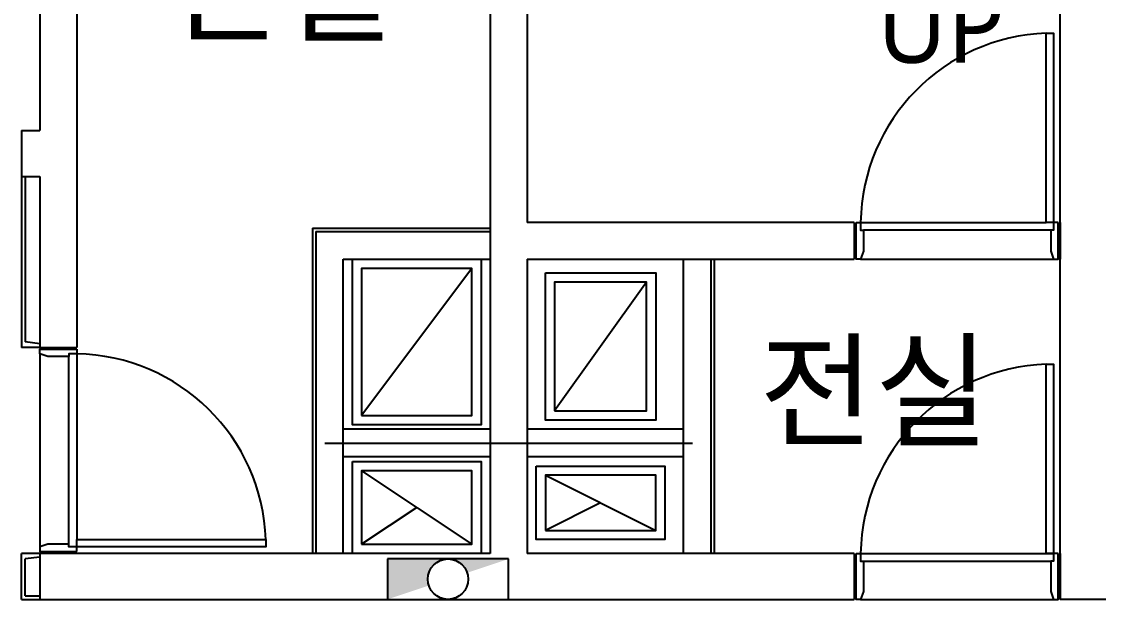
# Model space of a CAD drawing. Header units: millimetres. Extents: x -38475 to 94728, y -31127 to 90245.
# Drawn here: x 62125 to 68000, y -7855 to -4713 of the extents above; entities that cross this region are included whole.
import ezdxf
from ezdxf.enums import TextEntityAlignment as Align

# ---------------------------------------------------------------- set-up
doc = ezdxf.new("R2010")
doc.units = ezdxf.units.MM
doc.layers.add('e-plan', color=9, linetype='Continuous')
doc.styles.add('USUN', font='malgun_0.ttf')

# ---------------------------------------------------------------- blocks, each defined once
blk = doc.blocks.new('Xref-지하2층')
at = {"layer": 'e-plan', "linetype": 'Continuous'}
h = blk.add_hatch(color=256, dxfattribs=at)
edge = h.paths.add_edge_path()
edge.add_line((67639.99999993901, 4269.999999999884), (67639.99999993901, 4049.999999999884))
edge.add_line((67639.99999993901, 4049.999999999884), (67865.64483715346, 4125.214945738029))
edge.add_arc((67969.99999993901, 4159.999999999884), 110, 18.434948822920717, 198.4349488229226, ccw=False)
edge.add_line((68074.35516272458, 4194.785054261738), (68299.99999993903, 4269.999999999884))
edge.add_line((68299.99999993901, 4269.999999999884), (67639.99999993901, 4269.999999999884))
at = {"layer": 'e-plan'}
for p, q in [((65749.99999993727, 11550.00000000006), (65749.99999993727, 6599.999999739055)), ((65949.99999993725, 9149.999999999593), (65949.99999993702, 5419.999999135413)), ((68199.9999999392, 9149.999999998196), (68199.99999993952, 4300.000000000058)), ((65649.99999999837, 6599.999999998428), (65649.99999999837, 6349.999999998196)), ((65649.99999999814, 6599.999999739055), (65749.99999999814, 6599.999999739055)), ((65649.99999999837, 6349.999999998196), (65749.99999999814, 6349.999999998196)), ((65749.99999993727, 6349.999999998196), (65749.99999993725, 5419.999999135413)), ((70179.99999993898, 6100.000000000058), (68399.999999939, 6100.000000000058)), ((70179.99999993898, 6100.000000000058), (70179.99999993898, 5900.000000000058)), ((70214.99999993898, 6099.999999999884), (71224.99999993898, 6100.000000000087)), ((71249.99999993898, 6057.000000000087), (70229.99999993898, 6057.000000000087)), ((71299.99999993898, 6100.000000000087), (71299.99999993898, 5900.000000000087)), ((68399.99999993923, 5900.000000000058), (70179.99999993898, 5900.000000000058)), ((70214.99999993898, 5900.000000000087), (71264.99999993898, 5900.000000000087)), ((68099.9999998787, 5849.999999988766), (67499.9999998787, 5049.999999988766)), ((69049.99999993923, 5774.999999988766), (68549.99999993923, 5074.999999987835)), ((65750.00000002899, 5419.999999135413), (65950.00000002875, 5419.999999135413)), ((65750.0000054605, 5384.999999135413), (65750.0000054605, 4334.999999135413)), ((65907.0000054605, 4349.999999135413), (65907.0000054605, 5369.999999135413)), ((65950.0000054605, 5384.999999135413), (65950.0000054605, 4374.999999135413)), ((67499.9999998787, 4749.999999988591), (68099.9999998787, 4349.999999988591)), ((68499.99999993923, 4724.999999987835), (69099.99999993923, 4424.999999987835)), ((67799.9999998787, 4549.99999998766), (67499.9999998787, 4349.999999988591)), ((68799.99999993923, 4574.999999987835), (68499.99999993923, 4424.999999987835)), ((68199.99999993954, 4299.999999999884), (65749.99999993702, 4299.999999999942)), ((65749.99999993702, 4299.999999999593), (65749.99999993714, 4049.999999999593)), ((70179.99999993894, 4299.999999999825), (68399.99999993935, 4299.999999999884)), ((70179.99999993894, 4299.999999999825), (70179.99999993894, 4049.999999999825)), ((70214.99999993894, 4299.999999999854), (71264.99999993894, 4299.999999999854)), ((71299.99999993894, 4299.999999999854), (71299.99999993894, 4049.999999999854)), ((70229.99999993894, 4256.999999999854), (71249.99999993894, 4256.999999999854)), ((65669.99999999828, 4069.999999999884), (65749.99999997552, 4069.999999999913)), ((65649.9999999983, 4049.999999999884), (65749.9999999862, 4049.999999999884)), ((65749.99999993714, 4049.999999999942), (70179.99999993894, 4049.999999999825)), ((70214.99999993894, 4049.999999999854), (71264.99999993894, 4049.999999999854)), ((71549.999999939, 4050.000000000058), (71299.999999939, 4050.000000000058))]:
    blk.add_line(p, q, dxfattribs=at)
at = {"layer": 'e-plan', "linetype": 'Continuous'}
for p, q in [((65649.99999999837, 6349.999999998196), (65649.99999999837, 5419.999999135413)), ((65669.99999999837, 6349.999999998196), (65669.99999999837, 5449.999999135413)), ((67232.00000000068, 6067.999999956926), (68200.0000000007, 6067.999999956926)), ((67232.00000000068, 6067.999999956926), (67232.00000000023, 4299.999999956926)), ((67250.0000000004, 6049.999999956926), (68200.00000000076, 6049.999999956926)), ((67250.0000000004, 6049.999999956926), (67250.00000000012, 4299.999999956926)), ((67400.0000000004, 5899.999999956926), (68200.00000000064, 5899.999999956926)), ((67400, 4299.99999995681), (67400.0000000004, 5899.999999956926)), ((65749.99999999814, 5419.999999135413), (65649.99999999837, 5419.999999135413)), ((65749.99999999814, 5439.999999135413), (65669.99999999837, 5449.999999135413)), ((68199.99999987788, 4974.999999988766), (67400.00000000015, 4974.999999988766)), ((69249.999999939, 4974.999999988766), (68399.99999993935, 4974.999999988766)), ((67299.99999987765, 4899.999999988795), (69299.99999993847, 4899.999999988766)), ((68199.99999987788, 4824.999999988766), (67400.00000000012, 4824.999999988737)), ((69249.999999939, 4824.999999988766), (68399.99999993935, 4824.999999988766)), ((65649.9999999983, 4049.999999999884), (65649.99999999837, 4299.999999999593)), ((65749.99999999814, 4299.999999999593), (65649.99999999837, 4299.999999999593)), ((65749.99999999814, 4279.999999999593), (65669.99999999837, 4269.999999999593)), ((65669.99999999828, 4069.999999999884), (65669.99999999837, 4269.999999999593)), ((67639.99999993901, 4269.999999999884), (67639.99999993901, 4049.999999999884)), ((68299.99999993901, 4269.999999999884), (67639.99999993901, 4269.999999999884)), ((68299.99999993901, 4049.999999999884), (68299.99999993901, 4269.999999999884)), ((67639.99999993901, 4049.999999999884), (68299.99999993901, 4049.999999999884))]:
    blk.add_line(p, q, dxfattribs=at)
at = {"layer": 'e-plan'}
for points in [[(71299.999999939, 4050.000000000058), (71299.999999939, 11600.00000000006), (68399.999999939, 11600.00000000006), (68399.99999993926, 6100.000000000058)], [(68399.99999993927, 5900.000000000058), (68399.99999993935, 4300.000000000058)]]:
    blk.add_lwpolyline(points, dxfattribs=at)
for points in [[(71264.99999993898, 6100.000000000087), (71224.99999993898, 6100.000000000087), (71224.99999993898, 7129.223007904598), (71264.99999993898, 7129.223007904598)], [(70189.99999993898, 6100.000000000087), (70214.99999993898, 6100.000000000087), (70214.99999993898, 6057.000000000087), (70229.99999993898, 6057.000000000087), (70229.99999993898, 5943.000000000087), (70214.99999993898, 5900.000000000087), (70189.99999993898, 5900.000000000087)], [(71289.99999993898, 6100.000000000087), (71264.99999993898, 6100.000000000087), (71264.99999993898, 6057.000000000087), (71249.99999993898, 6057.000000000087), (71249.99999993898, 5943.000000000087), (71264.99999993898, 5900.000000000087), (71289.99999993898, 5900.000000000087)], [(67449.9999998787, 5899.999999989697), (68149.9999998787, 5899.999999989697), (68149.9999998787, 4999.999999988766), (67449.9999998787, 4999.999999988766)], [(67499.9999998787, 5049.999999988766), (68099.9999998787, 5049.999999988766), (68099.9999998787, 5849.999999988766), (67499.9999998787, 5849.999999988766)], [(68499.99999993923, 5824.999999987835), (69099.99999993923, 5824.999999987835), (69099.99999993923, 5024.999999987835), (68499.99999993923, 5024.999999987835)], [(68549.99999993923, 5074.999999987835), (69049.99999993923, 5074.999999987835), (69049.99999993923, 5774.999999988766), (68549.99999993923, 5774.999999988766)], [(65950.0000054605, 5409.999999135413), (65950.0000054605, 5384.999999135413), (65907.0000054605, 5384.999999135413), (65907.0000054605, 5369.999999135413), (65793.0000054605, 5369.999999135413), (65750.0000054605, 5384.999999135413), (65750.0000054605, 5409.999999135413)], [(71264.99999993894, 4299.999999999854), (71224.99999993894, 4299.999999999854), (71224.99999993894, 5329.223007904366), (71264.99999993894, 5329.223007904366)], [(67449.9999998787, 4799.999999988591), (68149.9999998787, 4799.999999988591), (68149.9999998787, 4299.99999998766), (67449.9999998787, 4299.99999998766)], [(68449.99999993923, 4774.999999988766), (69149.99999993923, 4774.999999988766), (69149.99999993923, 4374.999999988766), (68449.99999993923, 4374.999999988766)], [(67499.9999998787, 4349.999999988591), (68099.9999998787, 4349.999999988591), (68099.9999998787, 4749.999999988591), (67499.9999998787, 4749.999999988591)], [(68499.99999993923, 4424.999999987835), (69099.99999993923, 4424.999999987835), (69099.99999993923, 4724.999999987835), (68499.99999993923, 4724.999999987835)], [(65950.0000054605, 4309.999999135413), (65950.0000054605, 4334.999999135413), (65907.0000054605, 4334.999999135413), (65907.0000054605, 4349.999999135413), (65793.0000054605, 4349.999999135413), (65750.0000054605, 4334.999999135413), (65750.0000054605, 4309.999999135413)], [(65950.0000054605, 4334.999999135413), (65950.0000054605, 4374.999999135413), (66979.22301336502, 4374.999999135413), (66979.22301336502, 4334.999999135413)], [(70189.99999993894, 4299.999999999854), (70214.99999993894, 4299.999999999854), (70214.99999993894, 4256.999999999854), (70229.99999993894, 4256.999999999854), (70229.99999993894, 4092.999999999854), (70214.99999993894, 4049.999999999854), (70189.99999993894, 4049.999999999854)], [(71289.99999993894, 4299.999999999854), (71264.99999993894, 4299.999999999854), (71264.99999993894, 4256.999999999854), (71249.99999993894, 4256.999999999854), (71249.99999993894, 4092.999999999854), (71264.99999993894, 4049.999999999854), (71289.99999993894, 4049.999999999854)]]:
    blk.add_lwpolyline(points, close=True, dxfattribs=at)
at = {"layer": 'e-plan', "linetype": 'Continuous'}
for points in [[(69250, 5899.999999956926), (69250, 4899.999999988766)], [(69400, 5899.999999956926), (69400, 4299.999999956926)], [(69418.00000000023, 5899.999999956926), (69418.00000000023, 4299.999999956926)], [(69250, 4899.999999988766), (69250, 4299.999999956926)]]:
    blk.add_lwpolyline(points, dxfattribs=at)
blk.add_circle((67969.99999993901, 4159.999999999884), 110, dxfattribs=at)
at = {"layer": 'e-plan'}
for centre, start, end in [((71262.23473294315, 6082.504199579824), 92.0373130163981, 179.0428676179018), ((65932.50420504024, 4337.765266131231), 2.037313014951072, 89.04286761790704), ((71262.2347329431, 4282.504199579591), 92.0373130163981, 179.0428676179018)]:
    blk.add_arc(centre, 1047.380871050568, start, end, dxfattribs=at)
at = {"layer": 'e-plan', "style": 'USUN'}
for p in [(67051.44539500115, 7384.379631907155), (70290.26171053568, 5184.10396838974)]:
    blk.add_text('전실', height=500, dxfattribs=at).set_placement(p, align=Align.MIDDLE_CENTER)
blk.add_text('UP', height=400, dxfattribs=at).set_placement((70304.77239394907, 6968.110316189704))
blk = doc.blocks.new('A$C61602750')
at = {"layer": 'e-plan'}
blk.add_blockref('Xref-지하2층', (-3525.000000000218, -11905.00000004651), dxfattribs=at)

msp = doc.modelspace()

# ---------------------------------------------------------------- block references
at = {"layer": 'e-plan'}
msp.add_blockref('A$C61602750', (0, 0), dxfattribs=at)

doc.saveas('drawing.dxf')
